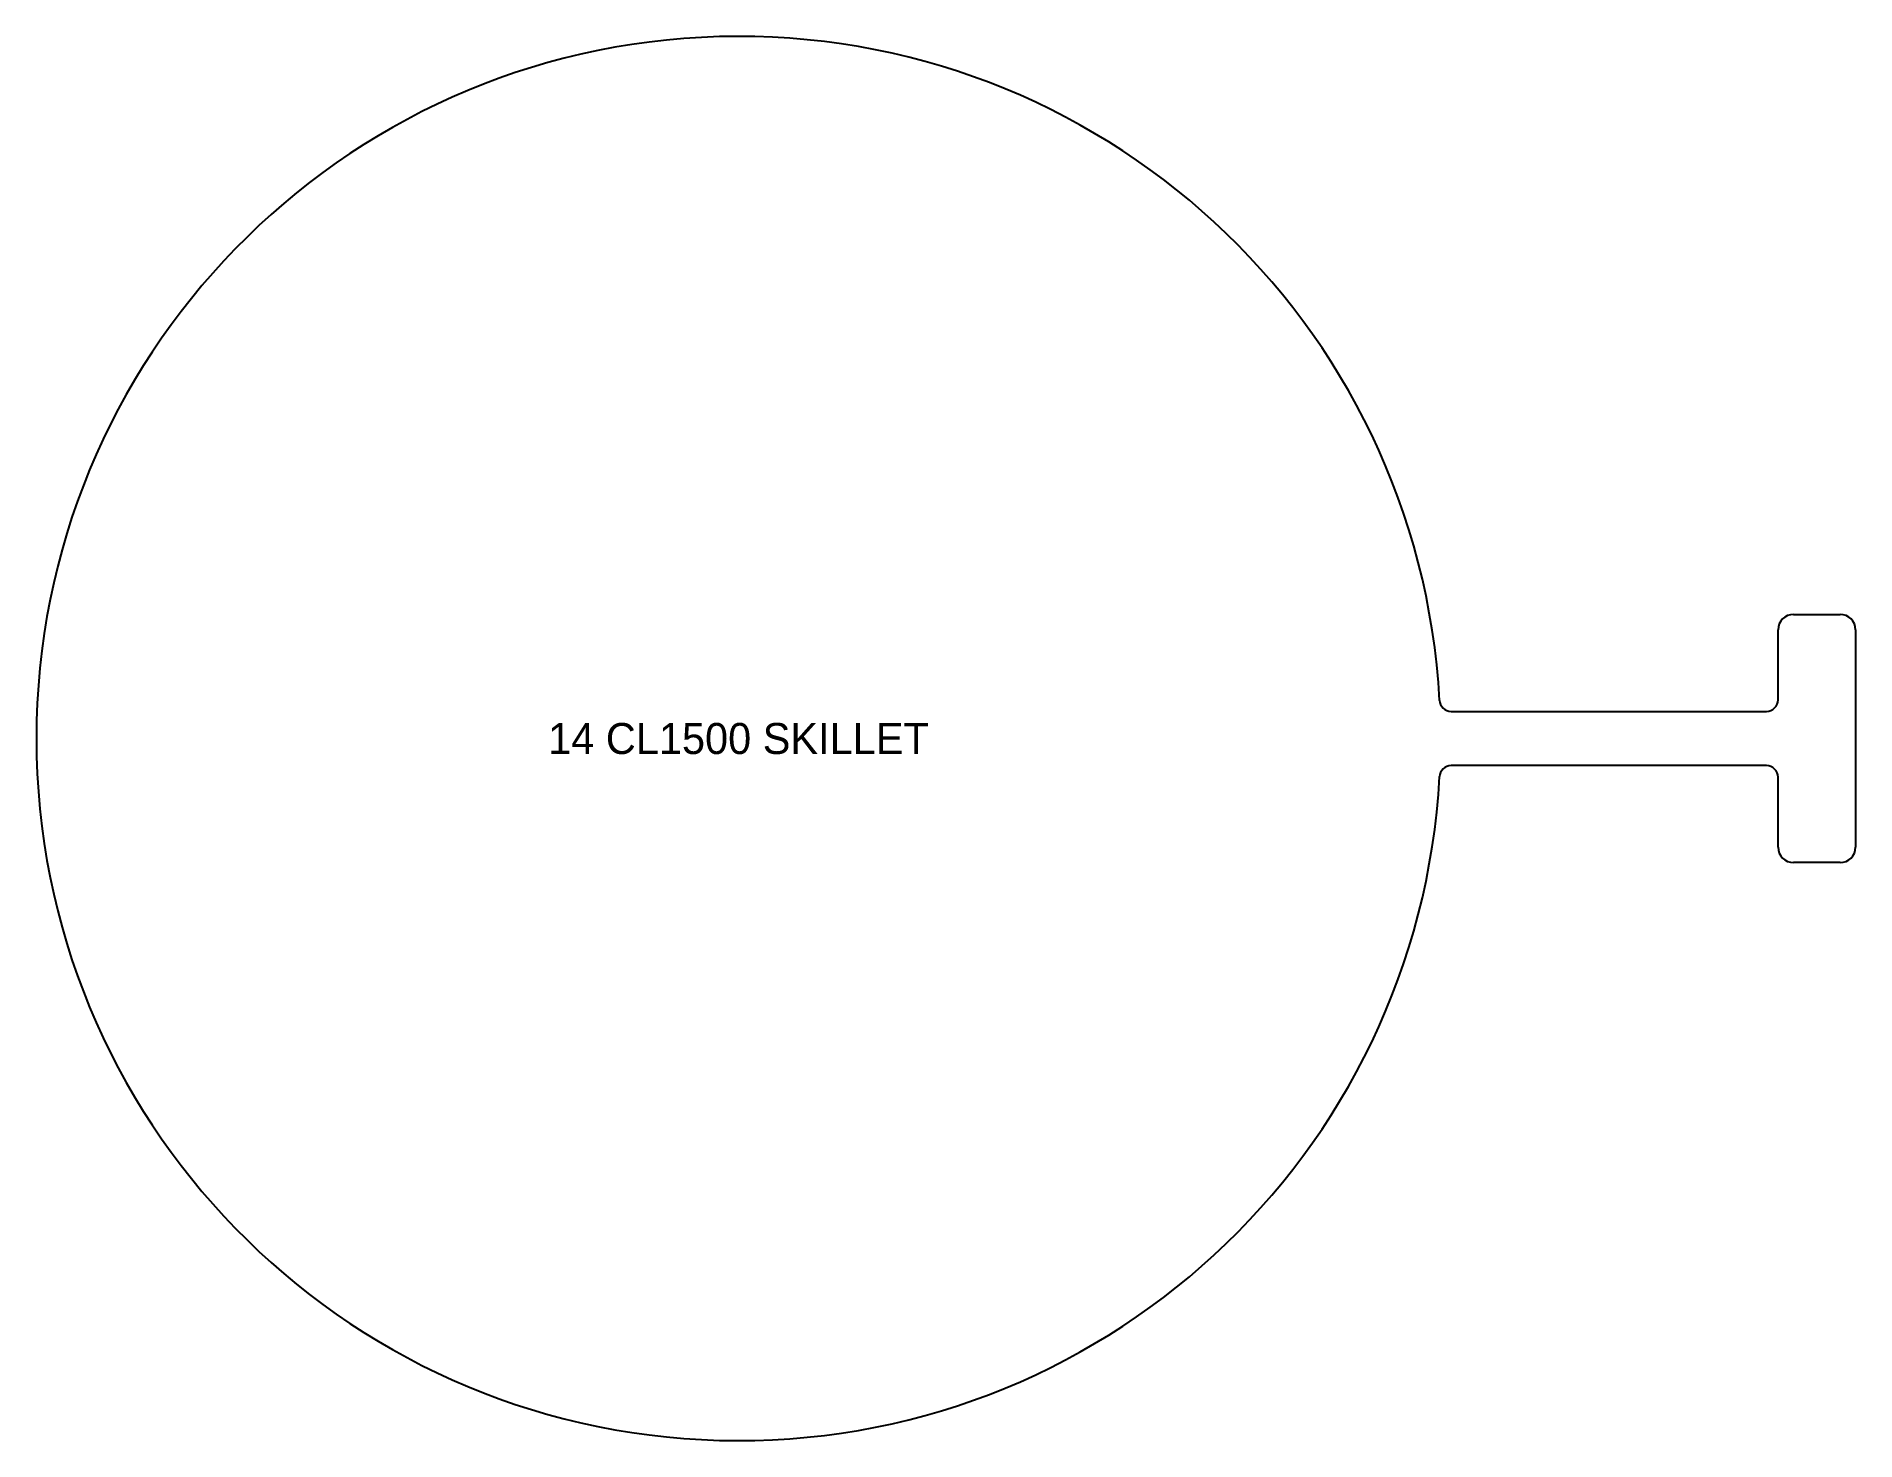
# Model space of a CAD drawing. Header units: inches. Extents: x -11.3 to 18, y -11.3 to 11.3.
import ezdxf
from ezdxf.enums import TextEntityAlignment as Align

# ---------------------------------------------------------------- set-up
doc = ezdxf.new("R2010")
doc.units = ezdxf.units.IN
doc.header["$MEASUREMENT"] = 0
doc.layers.add('CUT', color=7, linetype='CONTINUOUS')
doc.layers.add('ETCH', color=1, linetype='CONTINUOUS')

msp = doc.modelspace()

# ---------------------------------------------------------------- linework, layer by layer
at = {"layer": 'CUT'}
for p, q in [((17, 2), (17.75, 2)), ((16.75, 0.625), (16.75, 1.75)), ((18, 1.75), (18, -1.75)), ((11.483004, 0.4375), (16.5625, 0.4375)), ((16.5625, -0.4375), (11.483004, -0.4375)), ((16.75, -1.75), (16.75, -0.625)), ((17.75, -2), (17, -2))]:
    msp.add_line(p, q, dxfattribs=at)
for centre, radius, start, end in [((0, 0), 11.3125, 3.115436, 356.884564), ((17, 1.75), 0.25, 90, 180), ((17.75, 1.75), 0.25, 0, 90), ((11.483004, 0.625), 0.1875, 183.115436, 270), ((16.5625, 0.625), 0.1875, 270, 0), ((11.483004, -0.625), 0.1875, 90, 176.884564), ((16.5625, -0.625), 0.1875, 0, 90), ((17, -1.75), 0.25, 180, 270), ((17.75, -1.75), 0.25, 270, 0)]:
    msp.add_arc(centre, radius, start, end, dxfattribs=at)

# ---------------------------------------------------------------- texts
at = {"layer": 'ETCH'}
msp.add_text('14 CL1500 SKILLET', height=0.5, dxfattribs=at).set_placement((0, 0), align=Align.MIDDLE_CENTER)

doc.saveas('drawing.dxf')
